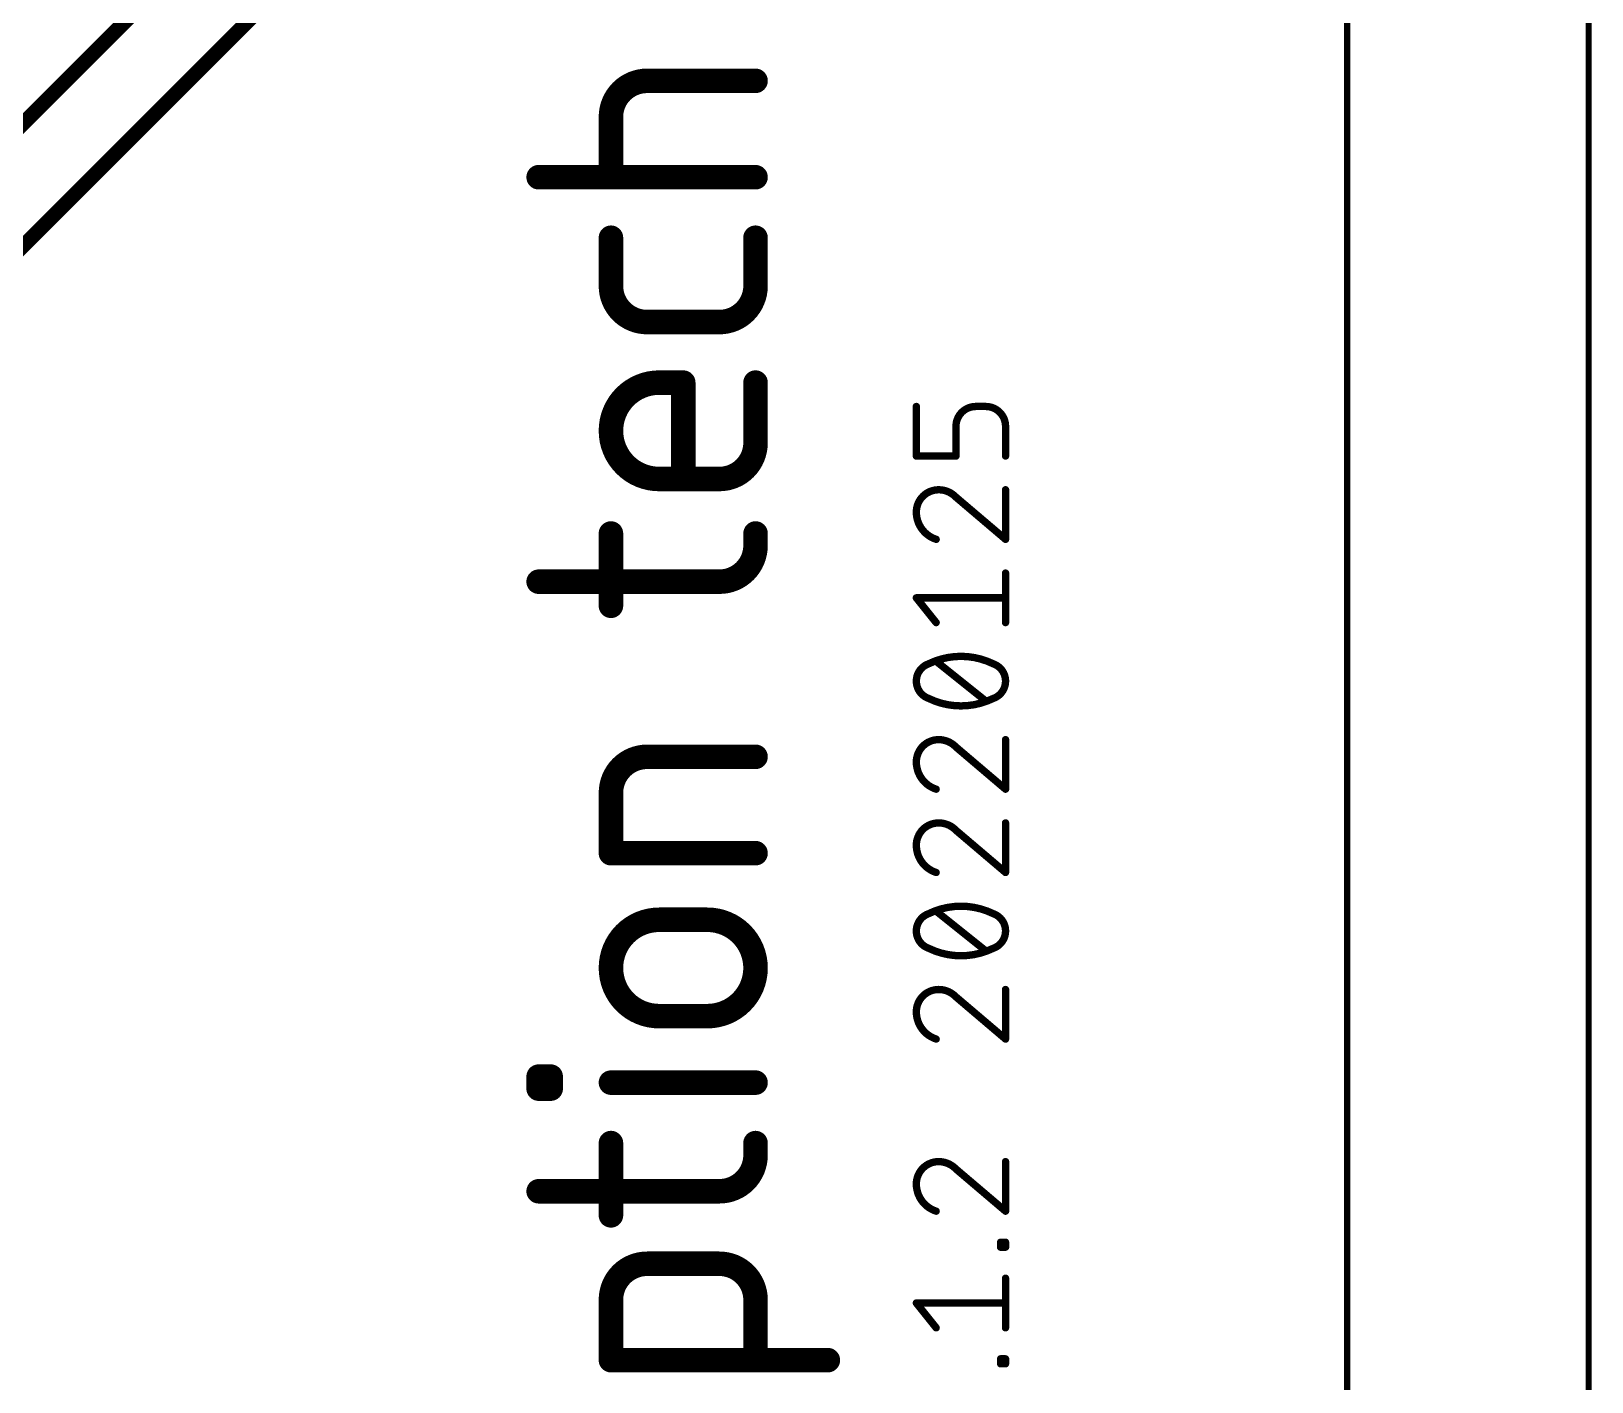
# Model space of a CAD drawing. Extents: x -13 to 157, y -166 to 8.
# Drawn here: x 99.74 to 132.06, y -111.94 to -83.97 of the extents above; entities that cross this region are included whole.
import ezdxf

# ---------------------------------------------------------------- set-up
doc = ezdxf.new("R2010")
doc.units = 0
for name, color, linetype in [('1', 12, 'CONTINUOUS'), ('20', 31, 'CONTINUOUS'), ('29', 253, 'CONTINUOUS'), ('51', 253, 'CONTINUOUS')]:
    doc.layers.add(name, color=color, linetype=linetype)

msp = doc.modelspace()

# ---------------------------------------------------------------- linework, layer by layer
at = {"layer": '1'}
for points, const_width in [([(91.7621, -93.7), (123.3276, -62.1345)], 0.3048), ([(93.1, -94.9), (125.0118, -62.9882)], 0.3048), ([(112.5, -85.0005), (114.746, -85.0005)], 0.508), ([(111.7513, -86.9969), (111.7513, -85.7491)], 0.508), ([(114.746, -86.9969), (110.254, -86.9969)], 0.508), ([(111.7513, -89.2482), (111.7513, -88.2499)], 0.508), ([(114.746, -88.2499), (114.746, -89.2482)], 0.508), ([(113.9973, -89.9968), (112.5, -89.9968)], 0.508), ([(112.7496, -91.2505), (113.2487, -91.2505)], 0.508), ([(113.2487, -91.2505), (113.2487, -93.2469)], 0.508), ([(114.746, -91.2505), (114.746, -92.4982)], 0.508), ([(118.0762, -92.7713), (118.0762, -91.7449)], 0.1524), ([(119.5132, -91.7449), (119.3079, -91.7449)], 0.1524), ([(118.8974, -92.1554), (118.8974, -92.7713)], 0.1524), ([(119.9238, -92.7713), (119.9238, -92.1554)], 0.1524), ([(118.8974, -92.7713), (118.0762, -92.7713)], 0.1524), ([(113.9973, -93.2469), (112.7496, -93.2469)], 0.508), ([(119.9238, -94.4963), (119.9238, -93.4699)], 0.1524), ([(118.8974, -93.6238), (119.9238, -94.4963)], 0.1524), ([(111.7513, -95.8728), (111.7513, -94.3755)], 0.508), ([(114.746, -94.625), (114.746, -94.3755)], 0.508), ([(110.254, -95.3737), (113.9973, -95.3737)], 0.508), ([(119.9238, -96.2213), (119.9238, -95.1949)], 0.1524), ([(118.4868, -96.2213), (118.0762, -95.7081)], 0.1524), ([(118.0762, -95.7081), (119.9238, -95.7081)], 0.1524), ([(119.5132, -97.8437), (118.4868, -97.0225)], 0.1524), ([(119.9238, -99.6713), (119.9238, -98.6449)], 0.1524), ([(112.5, -99.0005), (114.746, -99.0005)], 0.508), ([(118.8974, -98.7988), (119.9238, -99.6713)], 0.1524), ([(111.7513, -100.9969), (111.7513, -99.7491)], 0.508), ([(118.8974, -100.5238), (119.9238, -101.3963)], 0.1524), ([(119.9238, -101.3963), (119.9238, -100.3699)], 0.1524), ([(114.746, -100.9969), (111.7513, -100.9969)], 0.508), ([(112.7496, -102.3755), (113.7478, -102.3755)], 0.508), ([(119.5132, -103.0187), (118.4868, -102.1975)], 0.1524), ([(119.9238, -104.8463), (119.9238, -103.8199)], 0.1524), ([(118.8974, -103.9738), (119.9238, -104.8463)], 0.1524), ([(113.7478, -104.3719), (112.7496, -104.3719)], 0.508), ([(110.254, -105.8735), (110.254, -105.6239)], 0.508), ([(110.254, -105.6239), (110.5036, -105.6239)], 0.508), ([(110.5036, -105.8735), (110.254, -105.8735)], 0.508), ([(110.5036, -105.6239), (110.5036, -105.8735)], 0.508), ([(114.746, -105.7487), (111.7513, -105.7487)], 0.508), ([(111.7513, -108.4978), (111.7513, -107.0005)], 0.508), ([(114.746, -107.25), (114.746, -107.0005)], 0.508), ([(118.8974, -107.5388), (119.9238, -108.4113)], 0.1524), ([(119.9238, -108.4113), (119.9238, -107.3849)], 0.1524), ([(110.254, -107.9987), (113.9973, -107.9987)], 0.508), ([(119.8212, -109.1569), (119.8212, -109.0543)], 0.1524), ([(119.8212, -109.0543), (119.9238, -109.0543)], 0.1524), ([(119.9238, -109.1569), (119.8212, -109.1569)], 0.1524), ([(119.9238, -109.0543), (119.9238, -109.1569)], 0.1524), ([(112.5, -109.5002), (113.9973, -109.5002)], 0.508), ([(119.9238, -110.8263), (119.9238, -109.7999)], 0.1524), ([(111.7513, -111.4966), (111.7513, -110.2489)], 0.508), ([(114.746, -110.2489), (114.746, -111.4966)], 0.508), ([(118.4868, -110.8263), (118.0762, -110.3131)], 0.1524), ([(118.0762, -110.3131), (119.9238, -110.3131)], 0.1524), ([(116.2433, -111.4966), (111.7513, -111.4966)], 0.508), ([(119.8212, -111.5719), (119.8212, -111.4693)], 0.1524), ([(119.8212, -111.4693), (119.9238, -111.4693)], 0.1524), ([(119.9238, -111.5719), (119.8212, -111.5719)], 0.1524), ([(119.9238, -111.4693), (119.9238, -111.5719)], 0.1524)]:
    msp.add_lwpolyline(points, dxfattribs=dict(at, const_width=const_width))
for points, const_width in [([(112.5, -85.0005, 0.4142), (111.7513, -85.7491)], 0.508), ([(112.5, -84.8735, 1), (112.5, -85.1275)], 0.254), ([(112.5, -85.1275, 1), (112.5, -84.8735)], 0.254), ([(114.746, -85.1275, 1), (114.746, -84.8735)], 0.254), ([(111.8783, -85.7491, 1), (111.6243, -85.7491)], 0.254), ([(111.6243, -85.7491, 1), (111.8783, -85.7491)], 0.254), ([(110.254, -86.8699, 1), (110.254, -87.1239)], 0.254), ([(111.6243, -86.9969, 1), (111.8783, -86.9969)], 0.254), ([(114.746, -87.1239, 1), (114.746, -86.8699)], 0.254), ([(111.8783, -88.2499, 1), (111.6243, -88.2499)], 0.254), ([(114.873, -88.2499, 1), (114.619, -88.2499)], 0.254), ([(111.7513, -89.2482, 0.4142), (112.5, -89.9968)], 0.508), ([(111.8783, -89.2482, 1), (111.6243, -89.2482)], 0.254), ([(111.6243, -89.2482, 1), (111.8783, -89.2482)], 0.254), ([(113.9973, -89.9968, 0.4142), (114.746, -89.2482)], 0.508), ([(114.873, -89.2482, 1), (114.619, -89.2482)], 0.254), ([(114.619, -89.2482, 1), (114.873, -89.2482)], 0.254), ([(112.5, -89.8698, 1), (112.5, -90.1238)], 0.254), ([(112.5, -90.1238, 1), (112.5, -89.8698)], 0.254), ([(113.9973, -89.8698, 1), (113.9973, -90.1238)], 0.254), ([(113.9973, -90.1238, 1), (113.9973, -89.8698)], 0.254), ([(112.7496, -91.2505, 1), (112.7496, -93.2469)], 0.508), ([(112.7496, -91.1235, 1), (112.7496, -91.3775)], 0.254), ([(112.7496, -91.3775, 1), (112.7496, -91.1235)], 0.254), ([(113.3757, -91.2505, 1), (113.1217, -91.2505)], 0.254), ([(113.2487, -91.3775, 1), (113.2487, -91.1235)], 0.254), ([(114.873, -91.2505, 1), (114.619, -91.2505)], 0.254), ([(118.1143, -91.7449, 1), (118.0381, -91.7449)], 0.0762), ([(119.3079, -91.7449, 0.4142), (118.8974, -92.1554)], 0.1524), ([(119.3079, -91.7068, 1), (119.3079, -91.783)], 0.0762), ([(119.3079, -91.783, 1), (119.3079, -91.7068)], 0.0762), ([(119.9238, -92.1554, 0.4142), (119.5132, -91.7449)], 0.1524), ([(119.5132, -91.7068, 1), (119.5132, -91.783)], 0.0762), ([(119.5132, -91.783, 1), (119.5132, -91.7068)], 0.0762), ([(118.9355, -92.1554, 1), (118.8593, -92.1554)], 0.0762), ([(119.9619, -92.1554, 1), (119.8857, -92.1554)], 0.0762), ([(113.9973, -93.2469, 0.4142), (114.746, -92.4982)], 0.508), ([(114.873, -92.4982, 1), (114.619, -92.4982)], 0.254), ([(114.619, -92.4982, 1), (114.873, -92.4982)], 0.254), ([(118.8593, -92.1554, 1), (118.9355, -92.1554)], 0.0762), ([(119.8857, -92.1554, 1), (119.9619, -92.1554)], 0.0762), ([(118.0762, -92.7332, 1), (118.0762, -92.8094)], 0.0762), ([(118.0381, -92.7713, 1), (118.1143, -92.7713)], 0.0762), ([(118.8593, -92.7713, 1), (118.9355, -92.7713)], 0.0762), ([(118.8974, -92.8094, 1), (118.8974, -92.7332)], 0.0762), ([(119.8857, -92.7713, 1), (119.9619, -92.7713)], 0.0762), ([(112.7496, -93.1199, 1), (112.7496, -93.3739)], 0.254), ([(112.7496, -93.3739, 1), (112.7496, -93.1199)], 0.254), ([(113.9973, -93.1199, 1), (113.9973, -93.3739)], 0.254), ([(113.9973, -93.3739, 1), (113.9973, -93.1199)], 0.254), ([(113.1217, -93.2469, 1), (113.3757, -93.2469)], 0.254), ([(118.5381, -93.4699, 0.4142), (118.0762, -93.9318)], 0.1524), ([(118.8974, -93.6238, 0.2053), (118.5381, -93.4699)], 0.1524), ([(118.5381, -93.4318, 1), (118.5381, -93.508)], 0.0762), ([(118.5381, -93.508, 1), (118.5381, -93.4318)], 0.0762), ([(119.9619, -93.4699, 1), (119.8857, -93.4699)], 0.0762), ([(118.922, -93.5948, 1), (118.8727, -93.6529)], 0.0762), ([(118.8698, -93.6501, 1), (118.9249, -93.5976)], 0.0762), ([(118.0762, -93.9318, 0.3252), (118.4868, -94.4963)], 0.1524), ([(118.1143, -93.9318, 1), (118.0381, -93.9318)], 0.0762), ([(118.0381, -93.9318, 1), (118.1143, -93.9318)], 0.0762), ([(111.8783, -94.3755, 1), (111.6243, -94.3755)], 0.254), ([(113.9973, -95.3737, 0.4142), (114.746, -94.625)], 0.508), ([(114.873, -94.3755, 1), (114.619, -94.3755)], 0.254), ([(114.873, -94.625, 1), (114.619, -94.625)], 0.254), ([(114.619, -94.625, 1), (114.873, -94.625)], 0.254), ([(118.475, -94.5326, 1), (118.4985, -94.4601)], 0.0762), ([(119.8857, -94.4963, 1), (119.9619, -94.4963)], 0.0762), ([(119.8991, -94.5253, 1), (119.9485, -94.4673)], 0.0762), ([(110.254, -95.2467, 1), (110.254, -95.5007)], 0.254), ([(113.9973, -95.2467, 1), (113.9973, -95.5007)], 0.254), ([(113.9973, -95.5007, 1), (113.9973, -95.2467)], 0.254), ([(119.9619, -95.1949, 1), (119.8857, -95.1949)], 0.0762), ([(118.106, -95.6843, 1), (118.0464, -95.7319)], 0.0762), ([(118.0762, -95.67, 1), (118.0762, -95.7462)], 0.0762), ([(119.9238, -95.7462, 1), (119.9238, -95.67)], 0.0762), ([(111.6243, -95.8728, 1), (111.8783, -95.8728)], 0.254), ([(118.457, -96.2451, 1), (118.5165, -96.1975)], 0.0762), ([(119.8857, -96.2213, 1), (119.9619, -96.2213)], 0.0762), ([(119, -96.9199, 0.1139), (118.3328, -97.0738)], 0.1524), ([(118.5106, -96.9928, 1), (118.463, -97.0523)], 0.0762), ([(119.6672, -97.0738, 0.1139), (119, -96.9199)], 0.1524), ([(119, -96.8818, 1), (119, -96.958)], 0.0762), ([(119, -96.958, 1), (119, -96.8818)], 0.0762), ([(118.3328, -97.0738, 0.3205), (118.0762, -97.4331)], 0.1524), ([(118.3161, -97.0396, 1), (118.3495, -97.1081)], 0.0762), ([(118.3452, -97.1099, 1), (118.3205, -97.0378)], 0.0762), ([(119.6795, -97.0378, 1), (119.6548, -97.1099)], 0.0762), ([(119.9238, -97.4331, 0.3205), (119.6672, -97.0738)], 0.1524), ([(119.6505, -97.1081, 1), (119.6839, -97.0396)], 0.0762), ([(118.0762, -97.4331, 0.3205), (118.3328, -97.7923)], 0.1524), ([(118.1143, -97.4331, 1), (118.0381, -97.4331)], 0.0762), ([(118.0381, -97.4331, 1), (118.1143, -97.4331)], 0.0762), ([(119.6672, -97.7923, 0.3205), (119.9238, -97.4331)], 0.1524), ([(119.9619, -97.4331, 1), (119.8857, -97.4331)], 0.0762), ([(119.8857, -97.4331, 1), (119.9619, -97.4331)], 0.0762), ([(118.3328, -97.7923, 0.1139), (119, -97.9463)], 0.1524), ([(118.3495, -97.7581, 1), (118.3161, -97.8266)], 0.0762), ([(118.3205, -97.8284, 1), (118.3452, -97.7563)], 0.0762), ([(119, -97.9463, 0.1139), (119.6672, -97.7923)], 0.1524), ([(119, -97.9082, 1), (119, -97.9844)], 0.0762), ([(119, -97.9844, 1), (119, -97.9082)], 0.0762), ([(119.4894, -97.8734, 1), (119.537, -97.8139)], 0.0762), ([(119.6548, -97.7563, 1), (119.6795, -97.8284)], 0.0762), ([(119.6839, -97.8266, 1), (119.6505, -97.7581)], 0.0762), ([(118.5381, -98.6449, 0.4142), (118.0762, -99.1068)], 0.1524), ([(118.8974, -98.7988, 0.2053), (118.5381, -98.6449)], 0.1524), ([(118.5381, -98.6068, 1), (118.5381, -98.683)], 0.0762), ([(118.5381, -98.683, 1), (118.5381, -98.6068)], 0.0762), ([(119.9619, -98.6449, 1), (119.8857, -98.6449)], 0.0762), ([(112.5, -99.0005, 0.4142), (111.7513, -99.7491)], 0.508), ([(112.5, -98.8735, 1), (112.5, -99.1275)], 0.254), ([(112.5, -99.1275, 1), (112.5, -98.8735)], 0.254), ([(114.746, -99.1275, 1), (114.746, -98.8735)], 0.254), ([(118.922, -98.7698, 1), (118.8727, -98.8279)], 0.0762), ([(118.8698, -98.8251, 1), (118.9249, -98.7726)], 0.0762), ([(118.0762, -99.1068, 0.3252), (118.4868, -99.6713)], 0.1524), ([(118.1143, -99.1068, 1), (118.0381, -99.1068)], 0.0762), ([(118.0381, -99.1068, 1), (118.1143, -99.1068)], 0.0762), ([(111.8783, -99.7491, 1), (111.6243, -99.7491)], 0.254), ([(111.6243, -99.7491, 1), (111.8783, -99.7491)], 0.254), ([(118.475, -99.7076, 1), (118.4985, -99.6351)], 0.0762), ([(119.8857, -99.6713, 1), (119.9619, -99.6713)], 0.0762), ([(119.8991, -99.7003, 1), (119.9485, -99.6423)], 0.0762), ([(118.5381, -100.3699, 0.4142), (118.0762, -100.8318)], 0.1524), ([(118.8974, -100.5238, 0.2053), (118.5381, -100.3699)], 0.1524), ([(118.5381, -100.3318, 1), (118.5381, -100.408)], 0.0762), ([(118.5381, -100.408, 1), (118.5381, -100.3318)], 0.0762), ([(118.922, -100.4948, 1), (118.8727, -100.5529)], 0.0762), ([(118.8698, -100.5501, 1), (118.9249, -100.4976)], 0.0762), ([(119.9619, -100.3699, 1), (119.8857, -100.3699)], 0.0762), ([(111.7513, -100.8699, 1), (111.7513, -101.1239)], 0.254), ([(114.746, -101.1239, 1), (114.746, -100.8699)], 0.254), ([(118.0762, -100.8318, 0.3252), (118.4868, -101.3963)], 0.1524), ([(118.1143, -100.8318, 1), (118.0381, -100.8318)], 0.0762), ([(118.0381, -100.8318, 1), (118.1143, -100.8318)], 0.0762), ([(111.6243, -100.9969, 1), (111.8783, -100.9969)], 0.254), ([(118.475, -101.4326, 1), (118.4985, -101.3601)], 0.0762), ([(119.8857, -101.3963, 1), (119.9619, -101.3963)], 0.0762), ([(119.8991, -101.4253, 1), (119.9485, -101.3673)], 0.0762), ([(112.7496, -102.3755, 1), (112.7496, -104.3719)], 0.508), ([(112.7496, -102.2485, 1), (112.7496, -102.5025)], 0.254), ([(112.7496, -102.5025, 1), (112.7496, -102.2485)], 0.254), ([(113.7478, -104.3719, 1), (113.7478, -102.3755)], 0.508), ([(113.7478, -102.2485, 1), (113.7478, -102.5025)], 0.254), ([(113.7478, -102.5025, 1), (113.7478, -102.2485)], 0.254), ([(119, -102.0949, 0.1139), (118.3328, -102.2488)], 0.1524), ([(118.5106, -102.1678, 1), (118.463, -102.2273)], 0.0762), ([(119.6672, -102.2488, 0.1139), (119, -102.0949)], 0.1524), ([(119, -102.0568, 1), (119, -102.133)], 0.0762), ([(119, -102.133, 1), (119, -102.0568)], 0.0762), ([(118.3328, -102.2488, 0.3205), (118.0762, -102.6081)], 0.1524), ([(118.3161, -102.2146, 1), (118.3495, -102.2831)], 0.0762), ([(118.3452, -102.2849, 1), (118.3205, -102.2128)], 0.0762), ([(119.6795, -102.2128, 1), (119.6548, -102.2849)], 0.0762), ([(119.9238, -102.6081, 0.3205), (119.6672, -102.2488)], 0.1524), ([(119.6505, -102.2831, 1), (119.6839, -102.2146)], 0.0762), ([(118.0762, -102.6081, 0.3205), (118.3328, -102.9673)], 0.1524), ([(118.1143, -102.6081, 1), (118.0381, -102.6081)], 0.0762), ([(118.0381, -102.6081, 1), (118.1143, -102.6081)], 0.0762), ([(119.6672, -102.9673, 0.3205), (119.9238, -102.6081)], 0.1524), ([(119.9619, -102.6081, 1), (119.8857, -102.6081)], 0.0762), ([(119.8857, -102.6081, 1), (119.9619, -102.6081)], 0.0762), ([(118.3328, -102.9673, 0.1139), (119, -103.1213)], 0.1524), ([(118.3495, -102.9331, 1), (118.3161, -103.0016)], 0.0762), ([(118.3205, -103.0034, 1), (118.3452, -102.9313)], 0.0762), ([(119, -103.1213, 0.1139), (119.6672, -102.9673)], 0.1524), ([(119, -103.0832, 1), (119, -103.1594)], 0.0762), ([(119, -103.1594, 1), (119, -103.0832)], 0.0762), ([(119.4894, -103.0484, 1), (119.537, -102.9889)], 0.0762), ([(119.6548, -102.9313, 1), (119.6795, -103.0034)], 0.0762), ([(119.6839, -103.0016, 1), (119.6505, -102.9331)], 0.0762), ([(118.5381, -103.8199, 0.4142), (118.0762, -104.2818)], 0.1524), ([(118.8974, -103.9738, 0.2053), (118.5381, -103.8199)], 0.1524), ([(118.5381, -103.7818, 1), (118.5381, -103.858)], 0.0762), ([(118.5381, -103.858, 1), (118.5381, -103.7818)], 0.0762), ([(119.9619, -103.8199, 1), (119.8857, -103.8199)], 0.0762), ([(118.922, -103.9448, 1), (118.8727, -104.0029)], 0.0762), ([(118.8698, -104.0001, 1), (118.9249, -103.9476)], 0.0762), ([(112.7496, -104.2449, 1), (112.7496, -104.4989)], 0.254), ([(112.7496, -104.4989, 1), (112.7496, -104.2449)], 0.254), ([(113.7478, -104.2449, 1), (113.7478, -104.4989)], 0.254), ([(113.7478, -104.4989, 1), (113.7478, -104.2449)], 0.254), ([(118.0762, -104.2818, 0.3252), (118.4868, -104.8463)], 0.1524), ([(118.1143, -104.2818, 1), (118.0381, -104.2818)], 0.0762), ([(118.0381, -104.2818, 1), (118.1143, -104.2818)], 0.0762), ([(118.475, -104.8826, 1), (118.4985, -104.8101)], 0.0762), ([(119.8857, -104.8463, 1), (119.9619, -104.8463)], 0.0762), ([(119.8991, -104.8753, 1), (119.9485, -104.8173)], 0.0762), ([(110.381, -105.6239, 1), (110.127, -105.6239)], 0.254), ([(110.254, -105.4969, 1), (110.254, -105.7509)], 0.254), ([(110.254, -105.7465, 1), (110.254, -106.0005)], 0.254), ([(110.6306, -105.6239, 1), (110.3766, -105.6239)], 0.254), ([(110.5036, -105.7509, 1), (110.5036, -105.4969)], 0.254), ([(110.5036, -106.0005, 1), (110.5036, -105.7465)], 0.254), ([(111.7513, -105.6217, 1), (111.7513, -105.8757)], 0.254), ([(114.746, -105.8757, 1), (114.746, -105.6217)], 0.254), ([(110.127, -105.8735, 1), (110.381, -105.8735)], 0.254), ([(110.3766, -105.8735, 1), (110.6306, -105.8735)], 0.254), ([(111.8783, -107.0005, 1), (111.6243, -107.0005)], 0.254), ([(114.873, -107.0005, 1), (114.619, -107.0005)], 0.254), ([(113.9973, -107.9987, 0.4142), (114.746, -107.25)], 0.508), ([(114.873, -107.25, 1), (114.619, -107.25)], 0.254), ([(114.619, -107.25, 1), (114.873, -107.25)], 0.254), ([(118.5381, -107.3849, 0.4142), (118.0762, -107.8468)], 0.1524), ([(118.8974, -107.5388, 0.2053), (118.5381, -107.3849)], 0.1524), ([(118.5381, -107.3468, 1), (118.5381, -107.423)], 0.0762), ([(118.5381, -107.423, 1), (118.5381, -107.3468)], 0.0762), ([(118.922, -107.5098, 1), (118.8727, -107.5679)], 0.0762), ([(118.8698, -107.5651, 1), (118.9249, -107.5126)], 0.0762), ([(119.9619, -107.3849, 1), (119.8857, -107.3849)], 0.0762), ([(110.254, -107.8717, 1), (110.254, -108.1257)], 0.254), ([(113.9973, -107.8717, 1), (113.9973, -108.1257)], 0.254), ([(113.9973, -108.1257, 1), (113.9973, -107.8717)], 0.254), ([(118.0762, -107.8468, 0.3252), (118.4868, -108.4113)], 0.1524), ([(118.1143, -107.8468, 1), (118.0381, -107.8468)], 0.0762), ([(118.0381, -107.8468, 1), (118.1143, -107.8468)], 0.0762), ([(111.6243, -108.4978, 1), (111.8783, -108.4978)], 0.254), ([(118.475, -108.4476, 1), (118.4985, -108.3751)], 0.0762), ([(119.8857, -108.4113, 1), (119.9619, -108.4113)], 0.0762), ([(119.8991, -108.4403, 1), (119.9485, -108.3823)], 0.0762), ([(119.8593, -109.0543, 1), (119.7831, -109.0543)], 0.0762), ([(119.8212, -109.0162, 1), (119.8212, -109.0924)], 0.0762), ([(119.8212, -109.1188, 1), (119.8212, -109.195)], 0.0762), ([(119.7831, -109.1569, 1), (119.8593, -109.1569)], 0.0762), ([(119.9619, -109.0543, 1), (119.8857, -109.0543)], 0.0762), ([(119.8857, -109.1569, 1), (119.9619, -109.1569)], 0.0762), ([(119.9238, -109.0924, 1), (119.9238, -109.0162)], 0.0762), ([(119.9238, -109.195, 1), (119.9238, -109.1188)], 0.0762), ([(112.5, -109.5002, 0.4142), (111.7513, -110.2489)], 0.508), ([(112.5, -109.3732, 1), (112.5, -109.6272)], 0.254), ([(112.5, -109.6272, 1), (112.5, -109.3732)], 0.254), ([(114.746, -110.2489, 0.4142), (113.9973, -109.5002)], 0.508), ([(113.9973, -109.3732, 1), (113.9973, -109.6272)], 0.254), ([(113.9973, -109.6272, 1), (113.9973, -109.3732)], 0.254), ([(119.9619, -109.7999, 1), (119.8857, -109.7999)], 0.0762), ([(111.8783, -110.2489, 1), (111.6243, -110.2489)], 0.254), ([(111.6243, -110.2489, 1), (111.8783, -110.2489)], 0.254), ([(114.873, -110.2489, 1), (114.619, -110.2489)], 0.254), ([(114.619, -110.2489, 1), (114.873, -110.2489)], 0.254), ([(118.106, -110.2893, 1), (118.0464, -110.3369)], 0.0762), ([(118.0762, -110.275, 1), (118.0762, -110.3512)], 0.0762), ([(119.9238, -110.3512, 1), (119.9238, -110.275)], 0.0762), ([(118.457, -110.8501, 1), (118.5165, -110.8025)], 0.0762), ([(119.8857, -110.8263, 1), (119.9619, -110.8263)], 0.0762), ([(111.7513, -111.3696, 1), (111.7513, -111.6236)], 0.254), ([(111.6243, -111.4966, 1), (111.8783, -111.4966)], 0.254), ([(114.619, -111.4966, 1), (114.873, -111.4966)], 0.254), ([(116.2433, -111.6236, 1), (116.2433, -111.3696)], 0.254), ([(119.8593, -111.4693, 1), (119.7831, -111.4693)], 0.0762), ([(119.8212, -111.4312, 1), (119.8212, -111.5074)], 0.0762), ([(119.8212, -111.5338, 1), (119.8212, -111.61)], 0.0762), ([(119.9619, -111.4693, 1), (119.8857, -111.4693)], 0.0762), ([(119.9238, -111.5074, 1), (119.9238, -111.4312)], 0.0762), ([(119.9238, -111.61, 1), (119.9238, -111.5338)], 0.0762), ([(119.7831, -111.5719, 1), (119.8593, -111.5719)], 0.0762), ([(119.8857, -111.5719, 1), (119.9619, -111.5719)], 0.0762)]:
    msp.add_lwpolyline(points, format="xyb", dxfattribs=dict(at, const_width=const_width))
at = {"layer": '20'}
msp.add_line((132, -132), (132, 0), dxfattribs=at)
at = {"layer": '29'}
for points, const_width in [([(112.5, -85.0005, 0.4142), (111.7513, -85.7491)], 0.508), ([(112.5, -84.8735, 1), (112.5, -85.1275)], 0.254), ([(112.5, -85.1275, 1), (112.5, -84.8735)], 0.254), ([(114.746, -85.1275, 1), (114.746, -84.8735)], 0.254), ([(111.8783, -85.7491, 1), (111.6243, -85.7491)], 0.254), ([(111.6243, -85.7491, 1), (111.8783, -85.7491)], 0.254), ([(110.254, -86.8699, 1), (110.254, -87.1239)], 0.254), ([(111.6243, -86.9969, 1), (111.8783, -86.9969)], 0.254), ([(114.746, -87.1239, 1), (114.746, -86.8699)], 0.254), ([(111.8783, -88.2499, 1), (111.6243, -88.2499)], 0.254), ([(114.873, -88.2499, 1), (114.619, -88.2499)], 0.254), ([(111.7513, -89.2482, 0.4142), (112.5, -89.9968)], 0.508), ([(111.8783, -89.2482, 1), (111.6243, -89.2482)], 0.254), ([(111.6243, -89.2482, 1), (111.8783, -89.2482)], 0.254), ([(113.9973, -89.9968, 0.4142), (114.746, -89.2482)], 0.508), ([(114.873, -89.2482, 1), (114.619, -89.2482)], 0.254), ([(114.619, -89.2482, 1), (114.873, -89.2482)], 0.254), ([(112.5, -89.8698, 1), (112.5, -90.1238)], 0.254), ([(112.5, -90.1238, 1), (112.5, -89.8698)], 0.254), ([(113.9973, -89.8698, 1), (113.9973, -90.1238)], 0.254), ([(113.9973, -90.1238, 1), (113.9973, -89.8698)], 0.254), ([(112.7496, -91.2505, 1), (112.7496, -93.2469)], 0.508), ([(112.7496, -91.1235, 1), (112.7496, -91.3775)], 0.254), ([(112.7496, -91.3775, 1), (112.7496, -91.1235)], 0.254), ([(113.3757, -91.2505, 1), (113.1217, -91.2505)], 0.254), ([(113.2487, -91.3775, 1), (113.2487, -91.1235)], 0.254), ([(114.873, -91.2505, 1), (114.619, -91.2505)], 0.254), ([(118.1143, -91.7449, 1), (118.0381, -91.7449)], 0.0762), ([(119.3079, -91.7449, 0.4142), (118.8974, -92.1554)], 0.1524), ([(119.3079, -91.7068, 1), (119.3079, -91.783)], 0.0762), ([(119.3079, -91.783, 1), (119.3079, -91.7068)], 0.0762), ([(119.9238, -92.1554, 0.4142), (119.5132, -91.7449)], 0.1524), ([(119.5132, -91.7068, 1), (119.5132, -91.783)], 0.0762), ([(119.5132, -91.783, 1), (119.5132, -91.7068)], 0.0762), ([(118.9355, -92.1554, 1), (118.8593, -92.1554)], 0.0762), ([(119.9619, -92.1554, 1), (119.8857, -92.1554)], 0.0762), ([(113.9973, -93.2469, 0.4142), (114.746, -92.4982)], 0.508), ([(114.873, -92.4982, 1), (114.619, -92.4982)], 0.254), ([(114.619, -92.4982, 1), (114.873, -92.4982)], 0.254), ([(118.8593, -92.1554, 1), (118.9355, -92.1554)], 0.0762), ([(119.8857, -92.1554, 1), (119.9619, -92.1554)], 0.0762), ([(118.0762, -92.7332, 1), (118.0762, -92.8094)], 0.0762), ([(118.0381, -92.7713, 1), (118.1143, -92.7713)], 0.0762), ([(118.8593, -92.7713, 1), (118.9355, -92.7713)], 0.0762), ([(118.8974, -92.8094, 1), (118.8974, -92.7332)], 0.0762), ([(119.8857, -92.7713, 1), (119.9619, -92.7713)], 0.0762), ([(112.7496, -93.1199, 1), (112.7496, -93.3739)], 0.254), ([(112.7496, -93.3739, 1), (112.7496, -93.1199)], 0.254), ([(113.9973, -93.1199, 1), (113.9973, -93.3739)], 0.254), ([(113.9973, -93.3739, 1), (113.9973, -93.1199)], 0.254), ([(113.1217, -93.2469, 1), (113.3757, -93.2469)], 0.254), ([(118.5381, -93.4699, 0.4142), (118.0762, -93.9318)], 0.1524), ([(118.8974, -93.6238, 0.2053), (118.5381, -93.4699)], 0.1524), ([(118.5381, -93.4318, 1), (118.5381, -93.508)], 0.0762), ([(118.5381, -93.508, 1), (118.5381, -93.4318)], 0.0762), ([(119.9619, -93.4699, 1), (119.8857, -93.4699)], 0.0762), ([(118.922, -93.5948, 1), (118.8727, -93.6529)], 0.0762), ([(118.8698, -93.6501, 1), (118.9249, -93.5976)], 0.0762), ([(118.0762, -93.9318, 0.3252), (118.4868, -94.4963)], 0.1524), ([(118.1143, -93.9318, 1), (118.0381, -93.9318)], 0.0762), ([(118.0381, -93.9318, 1), (118.1143, -93.9318)], 0.0762), ([(111.8783, -94.3755, 1), (111.6243, -94.3755)], 0.254), ([(113.9973, -95.3737, 0.4142), (114.746, -94.625)], 0.508), ([(114.873, -94.3755, 1), (114.619, -94.3755)], 0.254), ([(114.873, -94.625, 1), (114.619, -94.625)], 0.254), ([(114.619, -94.625, 1), (114.873, -94.625)], 0.254), ([(118.475, -94.5326, 1), (118.4985, -94.4601)], 0.0762), ([(119.8857, -94.4963, 1), (119.9619, -94.4963)], 0.0762), ([(119.8991, -94.5253, 1), (119.9485, -94.4673)], 0.0762), ([(110.254, -95.2467, 1), (110.254, -95.5007)], 0.254), ([(113.9973, -95.2467, 1), (113.9973, -95.5007)], 0.254), ([(113.9973, -95.5007, 1), (113.9973, -95.2467)], 0.254), ([(119.9619, -95.1949, 1), (119.8857, -95.1949)], 0.0762), ([(118.106, -95.6843, 1), (118.0464, -95.7319)], 0.0762), ([(118.0762, -95.67, 1), (118.0762, -95.7462)], 0.0762), ([(119.9238, -95.7462, 1), (119.9238, -95.67)], 0.0762), ([(111.6243, -95.8728, 1), (111.8783, -95.8728)], 0.254), ([(118.457, -96.2451, 1), (118.5165, -96.1975)], 0.0762), ([(119.8857, -96.2213, 1), (119.9619, -96.2213)], 0.0762), ([(119, -96.9199, 0.1139), (118.3328, -97.0738)], 0.1524), ([(118.5106, -96.9928, 1), (118.463, -97.0523)], 0.0762), ([(119.6672, -97.0738, 0.1139), (119, -96.9199)], 0.1524), ([(119, -96.8818, 1), (119, -96.958)], 0.0762), ([(119, -96.958, 1), (119, -96.8818)], 0.0762), ([(118.3328, -97.0738, 0.3205), (118.0762, -97.4331)], 0.1524), ([(118.3161, -97.0396, 1), (118.3495, -97.1081)], 0.0762), ([(118.3452, -97.1099, 1), (118.3205, -97.0378)], 0.0762), ([(119.6795, -97.0378, 1), (119.6548, -97.1099)], 0.0762), ([(119.9238, -97.4331, 0.3205), (119.6672, -97.0738)], 0.1524), ([(119.6505, -97.1081, 1), (119.6839, -97.0396)], 0.0762), ([(118.0762, -97.4331, 0.3205), (118.3328, -97.7923)], 0.1524), ([(118.1143, -97.4331, 1), (118.0381, -97.4331)], 0.0762), ([(118.0381, -97.4331, 1), (118.1143, -97.4331)], 0.0762), ([(119.6672, -97.7923, 0.3205), (119.9238, -97.4331)], 0.1524), ([(119.9619, -97.4331, 1), (119.8857, -97.4331)], 0.0762), ([(119.8857, -97.4331, 1), (119.9619, -97.4331)], 0.0762), ([(118.3328, -97.7923, 0.1139), (119, -97.9463)], 0.1524), ([(118.3495, -97.7581, 1), (118.3161, -97.8266)], 0.0762), ([(118.3205, -97.8284, 1), (118.3452, -97.7563)], 0.0762), ([(119, -97.9463, 0.1139), (119.6672, -97.7923)], 0.1524), ([(119, -97.9082, 1), (119, -97.9844)], 0.0762), ([(119, -97.9844, 1), (119, -97.9082)], 0.0762), ([(119.4894, -97.8734, 1), (119.537, -97.8139)], 0.0762), ([(119.6548, -97.7563, 1), (119.6795, -97.8284)], 0.0762), ([(119.6839, -97.8266, 1), (119.6505, -97.7581)], 0.0762), ([(118.5381, -98.6449, 0.4142), (118.0762, -99.1068)], 0.1524), ([(118.8974, -98.7988, 0.2053), (118.5381, -98.6449)], 0.1524), ([(118.5381, -98.6068, 1), (118.5381, -98.683)], 0.0762), ([(118.5381, -98.683, 1), (118.5381, -98.6068)], 0.0762), ([(119.9619, -98.6449, 1), (119.8857, -98.6449)], 0.0762), ([(112.5, -99.0005, 0.4142), (111.7513, -99.7491)], 0.508), ([(112.5, -98.8735, 1), (112.5, -99.1275)], 0.254), ([(112.5, -99.1275, 1), (112.5, -98.8735)], 0.254), ([(114.746, -99.1275, 1), (114.746, -98.8735)], 0.254), ([(118.922, -98.7698, 1), (118.8727, -98.8279)], 0.0762), ([(118.8698, -98.8251, 1), (118.9249, -98.7726)], 0.0762), ([(118.0762, -99.1068, 0.3252), (118.4868, -99.6713)], 0.1524), ([(118.1143, -99.1068, 1), (118.0381, -99.1068)], 0.0762), ([(118.0381, -99.1068, 1), (118.1143, -99.1068)], 0.0762), ([(111.8783, -99.7491, 1), (111.6243, -99.7491)], 0.254), ([(111.6243, -99.7491, 1), (111.8783, -99.7491)], 0.254), ([(118.475, -99.7076, 1), (118.4985, -99.6351)], 0.0762), ([(119.8857, -99.6713, 1), (119.9619, -99.6713)], 0.0762), ([(119.8991, -99.7003, 1), (119.9485, -99.6423)], 0.0762), ([(118.5381, -100.3699, 0.4142), (118.0762, -100.8318)], 0.1524), ([(118.8974, -100.5238, 0.2053), (118.5381, -100.3699)], 0.1524), ([(118.5381, -100.3318, 1), (118.5381, -100.408)], 0.0762), ([(118.5381, -100.408, 1), (118.5381, -100.3318)], 0.0762), ([(118.922, -100.4948, 1), (118.8727, -100.5529)], 0.0762), ([(118.8698, -100.5501, 1), (118.9249, -100.4976)], 0.0762), ([(119.9619, -100.3699, 1), (119.8857, -100.3699)], 0.0762), ([(111.7513, -100.8699, 1), (111.7513, -101.1239)], 0.254), ([(114.746, -101.1239, 1), (114.746, -100.8699)], 0.254), ([(118.0762, -100.8318, 0.3252), (118.4868, -101.3963)], 0.1524), ([(118.1143, -100.8318, 1), (118.0381, -100.8318)], 0.0762), ([(118.0381, -100.8318, 1), (118.1143, -100.8318)], 0.0762), ([(111.6243, -100.9969, 1), (111.8783, -100.9969)], 0.254), ([(118.475, -101.4326, 1), (118.4985, -101.3601)], 0.0762), ([(119.8857, -101.3963, 1), (119.9619, -101.3963)], 0.0762), ([(119.8991, -101.4253, 1), (119.9485, -101.3673)], 0.0762), ([(112.7496, -102.3755, 1), (112.7496, -104.3719)], 0.508), ([(112.7496, -102.2485, 1), (112.7496, -102.5025)], 0.254), ([(112.7496, -102.5025, 1), (112.7496, -102.2485)], 0.254), ([(113.7478, -104.3719, 1), (113.7478, -102.3755)], 0.508), ([(113.7478, -102.2485, 1), (113.7478, -102.5025)], 0.254), ([(113.7478, -102.5025, 1), (113.7478, -102.2485)], 0.254), ([(119, -102.0949, 0.1139), (118.3328, -102.2488)], 0.1524), ([(118.5106, -102.1678, 1), (118.463, -102.2273)], 0.0762), ([(119.6672, -102.2488, 0.1139), (119, -102.0949)], 0.1524), ([(119, -102.0568, 1), (119, -102.133)], 0.0762), ([(119, -102.133, 1), (119, -102.0568)], 0.0762), ([(118.3328, -102.2488, 0.3205), (118.0762, -102.6081)], 0.1524), ([(118.3161, -102.2146, 1), (118.3495, -102.2831)], 0.0762), ([(118.3452, -102.2849, 1), (118.3205, -102.2128)], 0.0762), ([(119.6795, -102.2128, 1), (119.6548, -102.2849)], 0.0762), ([(119.9238, -102.6081, 0.3205), (119.6672, -102.2488)], 0.1524), ([(119.6505, -102.2831, 1), (119.6839, -102.2146)], 0.0762), ([(118.0762, -102.6081, 0.3205), (118.3328, -102.9673)], 0.1524), ([(118.1143, -102.6081, 1), (118.0381, -102.6081)], 0.0762), ([(118.0381, -102.6081, 1), (118.1143, -102.6081)], 0.0762), ([(119.6672, -102.9673, 0.3205), (119.9238, -102.6081)], 0.1524), ([(119.9619, -102.6081, 1), (119.8857, -102.6081)], 0.0762), ([(119.8857, -102.6081, 1), (119.9619, -102.6081)], 0.0762), ([(118.3328, -102.9673, 0.1139), (119, -103.1213)], 0.1524), ([(118.3495, -102.9331, 1), (118.3161, -103.0016)], 0.0762), ([(118.3205, -103.0034, 1), (118.3452, -102.9313)], 0.0762), ([(119, -103.1213, 0.1139), (119.6672, -102.9673)], 0.1524), ([(119, -103.0832, 1), (119, -103.1594)], 0.0762), ([(119, -103.1594, 1), (119, -103.0832)], 0.0762), ([(119.4894, -103.0484, 1), (119.537, -102.9889)], 0.0762), ([(119.6548, -102.9313, 1), (119.6795, -103.0034)], 0.0762), ([(119.6839, -103.0016, 1), (119.6505, -102.9331)], 0.0762), ([(118.5381, -103.8199, 0.4142), (118.0762, -104.2818)], 0.1524), ([(118.8974, -103.9738, 0.2053), (118.5381, -103.8199)], 0.1524), ([(118.5381, -103.7818, 1), (118.5381, -103.858)], 0.0762), ([(118.5381, -103.858, 1), (118.5381, -103.7818)], 0.0762), ([(119.9619, -103.8199, 1), (119.8857, -103.8199)], 0.0762), ([(118.922, -103.9448, 1), (118.8727, -104.0029)], 0.0762), ([(118.8698, -104.0001, 1), (118.9249, -103.9476)], 0.0762), ([(112.7496, -104.2449, 1), (112.7496, -104.4989)], 0.254), ([(112.7496, -104.4989, 1), (112.7496, -104.2449)], 0.254), ([(113.7478, -104.2449, 1), (113.7478, -104.4989)], 0.254), ([(113.7478, -104.4989, 1), (113.7478, -104.2449)], 0.254), ([(118.0762, -104.2818, 0.3252), (118.4868, -104.8463)], 0.1524), ([(118.1143, -104.2818, 1), (118.0381, -104.2818)], 0.0762), ([(118.0381, -104.2818, 1), (118.1143, -104.2818)], 0.0762), ([(118.475, -104.8826, 1), (118.4985, -104.8101)], 0.0762), ([(119.8857, -104.8463, 1), (119.9619, -104.8463)], 0.0762), ([(119.8991, -104.8753, 1), (119.9485, -104.8173)], 0.0762), ([(110.381, -105.6239, 1), (110.127, -105.6239)], 0.254), ([(110.254, -105.4969, 1), (110.254, -105.7509)], 0.254), ([(110.254, -105.7465, 1), (110.254, -106.0005)], 0.254), ([(110.6306, -105.6239, 1), (110.3766, -105.6239)], 0.254), ([(110.5036, -105.7509, 1), (110.5036, -105.4969)], 0.254), ([(110.5036, -106.0005, 1), (110.5036, -105.7465)], 0.254), ([(111.7513, -105.6217, 1), (111.7513, -105.8757)], 0.254), ([(114.746, -105.8757, 1), (114.746, -105.6217)], 0.254), ([(110.127, -105.8735, 1), (110.381, -105.8735)], 0.254), ([(110.3766, -105.8735, 1), (110.6306, -105.8735)], 0.254), ([(111.8783, -107.0005, 1), (111.6243, -107.0005)], 0.254), ([(114.873, -107.0005, 1), (114.619, -107.0005)], 0.254), ([(113.9973, -107.9987, 0.4142), (114.746, -107.25)], 0.508), ([(114.873, -107.25, 1), (114.619, -107.25)], 0.254), ([(114.619, -107.25, 1), (114.873, -107.25)], 0.254), ([(118.5381, -107.3849, 0.4142), (118.0762, -107.8468)], 0.1524), ([(118.8974, -107.5388, 0.2053), (118.5381, -107.3849)], 0.1524), ([(118.5381, -107.3468, 1), (118.5381, -107.423)], 0.0762), ([(118.5381, -107.423, 1), (118.5381, -107.3468)], 0.0762), ([(118.922, -107.5098, 1), (118.8727, -107.5679)], 0.0762), ([(118.8698, -107.5651, 1), (118.9249, -107.5126)], 0.0762), ([(119.9619, -107.3849, 1), (119.8857, -107.3849)], 0.0762), ([(110.254, -107.8717, 1), (110.254, -108.1257)], 0.254), ([(113.9973, -107.8717, 1), (113.9973, -108.1257)], 0.254), ([(113.9973, -108.1257, 1), (113.9973, -107.8717)], 0.254), ([(118.0762, -107.8468, 0.3252), (118.4868, -108.4113)], 0.1524), ([(118.1143, -107.8468, 1), (118.0381, -107.8468)], 0.0762), ([(118.0381, -107.8468, 1), (118.1143, -107.8468)], 0.0762), ([(111.6243, -108.4978, 1), (111.8783, -108.4978)], 0.254), ([(118.475, -108.4476, 1), (118.4985, -108.3751)], 0.0762), ([(119.8857, -108.4113, 1), (119.9619, -108.4113)], 0.0762), ([(119.8991, -108.4403, 1), (119.9485, -108.3823)], 0.0762), ([(119.8593, -109.0543, 1), (119.7831, -109.0543)], 0.0762), ([(119.8212, -109.0162, 1), (119.8212, -109.0924)], 0.0762), ([(119.8212, -109.1188, 1), (119.8212, -109.195)], 0.0762), ([(119.7831, -109.1569, 1), (119.8593, -109.1569)], 0.0762), ([(119.9619, -109.0543, 1), (119.8857, -109.0543)], 0.0762), ([(119.8857, -109.1569, 1), (119.9619, -109.1569)], 0.0762), ([(119.9238, -109.0924, 1), (119.9238, -109.0162)], 0.0762), ([(119.9238, -109.195, 1), (119.9238, -109.1188)], 0.0762), ([(112.5, -109.5002, 0.4142), (111.7513, -110.2489)], 0.508), ([(112.5, -109.3732, 1), (112.5, -109.6272)], 0.254), ([(112.5, -109.6272, 1), (112.5, -109.3732)], 0.254), ([(114.746, -110.2489, 0.4142), (113.9973, -109.5002)], 0.508), ([(113.9973, -109.3732, 1), (113.9973, -109.6272)], 0.254), ([(113.9973, -109.6272, 1), (113.9973, -109.3732)], 0.254), ([(119.9619, -109.7999, 1), (119.8857, -109.7999)], 0.0762), ([(111.8783, -110.2489, 1), (111.6243, -110.2489)], 0.254), ([(111.6243, -110.2489, 1), (111.8783, -110.2489)], 0.254), ([(114.873, -110.2489, 1), (114.619, -110.2489)], 0.254), ([(114.619, -110.2489, 1), (114.873, -110.2489)], 0.254), ([(118.106, -110.2893, 1), (118.0464, -110.3369)], 0.0762), ([(118.0762, -110.275, 1), (118.0762, -110.3512)], 0.0762), ([(119.9238, -110.3512, 1), (119.9238, -110.275)], 0.0762), ([(118.457, -110.8501, 1), (118.5165, -110.8025)], 0.0762), ([(119.8857, -110.8263, 1), (119.9619, -110.8263)], 0.0762), ([(111.7513, -111.3696, 1), (111.7513, -111.6236)], 0.254), ([(111.6243, -111.4966, 1), (111.8783, -111.4966)], 0.254), ([(114.619, -111.4966, 1), (114.873, -111.4966)], 0.254), ([(116.2433, -111.6236, 1), (116.2433, -111.3696)], 0.254), ([(119.8593, -111.4693, 1), (119.7831, -111.4693)], 0.0762), ([(119.8212, -111.4312, 1), (119.8212, -111.5074)], 0.0762), ([(119.8212, -111.5338, 1), (119.8212, -111.61)], 0.0762), ([(119.9619, -111.4693, 1), (119.8857, -111.4693)], 0.0762), ([(119.9238, -111.5074, 1), (119.9238, -111.4312)], 0.0762), ([(119.9238, -111.61, 1), (119.9238, -111.5338)], 0.0762), ([(119.7831, -111.5719, 1), (119.8593, -111.5719)], 0.0762), ([(119.8857, -111.5719, 1), (119.9619, -111.5719)], 0.0762)]:
    msp.add_lwpolyline(points, format="xyb", dxfattribs=dict(at, const_width=const_width))
for points, const_width in [([(112.5, -85.0005), (114.746, -85.0005)], 0.508), ([(111.7513, -86.9969), (111.7513, -85.7491)], 0.508), ([(114.746, -86.9969), (110.254, -86.9969)], 0.508), ([(111.7513, -89.2482), (111.7513, -88.2499)], 0.508), ([(114.746, -88.2499), (114.746, -89.2482)], 0.508), ([(113.9973, -89.9968), (112.5, -89.9968)], 0.508), ([(112.7496, -91.2505), (113.2487, -91.2505)], 0.508), ([(113.2487, -91.2505), (113.2487, -93.2469)], 0.508), ([(114.746, -91.2505), (114.746, -92.4982)], 0.508), ([(118.0762, -92.7713), (118.0762, -91.7449)], 0.1524), ([(119.5132, -91.7449), (119.3079, -91.7449)], 0.1524), ([(118.8974, -92.1554), (118.8974, -92.7713)], 0.1524), ([(119.9238, -92.7713), (119.9238, -92.1554)], 0.1524), ([(118.8974, -92.7713), (118.0762, -92.7713)], 0.1524), ([(113.9973, -93.2469), (112.7496, -93.2469)], 0.508), ([(119.9238, -94.4963), (119.9238, -93.4699)], 0.1524), ([(118.8974, -93.6238), (119.9238, -94.4963)], 0.1524), ([(111.7513, -95.8728), (111.7513, -94.3755)], 0.508), ([(114.746, -94.625), (114.746, -94.3755)], 0.508), ([(110.254, -95.3737), (113.9973, -95.3737)], 0.508), ([(119.9238, -96.2213), (119.9238, -95.1949)], 0.1524), ([(118.4868, -96.2213), (118.0762, -95.7081)], 0.1524), ([(118.0762, -95.7081), (119.9238, -95.7081)], 0.1524), ([(119.5132, -97.8437), (118.4868, -97.0225)], 0.1524), ([(119.9238, -99.6713), (119.9238, -98.6449)], 0.1524), ([(112.5, -99.0005), (114.746, -99.0005)], 0.508), ([(118.8974, -98.7988), (119.9238, -99.6713)], 0.1524), ([(111.7513, -100.9969), (111.7513, -99.7491)], 0.508), ([(118.8974, -100.5238), (119.9238, -101.3963)], 0.1524), ([(119.9238, -101.3963), (119.9238, -100.3699)], 0.1524), ([(114.746, -100.9969), (111.7513, -100.9969)], 0.508), ([(112.7496, -102.3755), (113.7478, -102.3755)], 0.508), ([(119.5132, -103.0187), (118.4868, -102.1975)], 0.1524), ([(119.9238, -104.8463), (119.9238, -103.8199)], 0.1524), ([(118.8974, -103.9738), (119.9238, -104.8463)], 0.1524), ([(113.7478, -104.3719), (112.7496, -104.3719)], 0.508), ([(110.254, -105.8735), (110.254, -105.6239)], 0.508), ([(110.254, -105.6239), (110.5036, -105.6239)], 0.508), ([(110.5036, -105.8735), (110.254, -105.8735)], 0.508), ([(110.5036, -105.6239), (110.5036, -105.8735)], 0.508), ([(114.746, -105.7487), (111.7513, -105.7487)], 0.508), ([(111.7513, -108.4978), (111.7513, -107.0005)], 0.508), ([(114.746, -107.25), (114.746, -107.0005)], 0.508), ([(118.8974, -107.5388), (119.9238, -108.4113)], 0.1524), ([(119.9238, -108.4113), (119.9238, -107.3849)], 0.1524), ([(110.254, -107.9987), (113.9973, -107.9987)], 0.508), ([(119.8212, -109.1569), (119.8212, -109.0543)], 0.1524), ([(119.8212, -109.0543), (119.9238, -109.0543)], 0.1524), ([(119.9238, -109.1569), (119.8212, -109.1569)], 0.1524), ([(119.9238, -109.0543), (119.9238, -109.1569)], 0.1524), ([(112.5, -109.5002), (113.9973, -109.5002)], 0.508), ([(119.9238, -110.8263), (119.9238, -109.7999)], 0.1524), ([(111.7513, -111.4966), (111.7513, -110.2489)], 0.508), ([(114.746, -110.2489), (114.746, -111.4966)], 0.508), ([(118.4868, -110.8263), (118.0762, -110.3131)], 0.1524), ([(118.0762, -110.3131), (119.9238, -110.3131)], 0.1524), ([(116.2433, -111.4966), (111.7513, -111.4966)], 0.508), ([(119.8212, -111.5719), (119.8212, -111.4693)], 0.1524), ([(119.8212, -111.4693), (119.9238, -111.4693)], 0.1524), ([(119.9238, -111.5719), (119.8212, -111.5719)], 0.1524), ([(119.9238, -111.4693), (119.9238, -111.5719)], 0.1524)]:
    msp.add_lwpolyline(points, dxfattribs=dict(at, const_width=const_width))
at = {"layer": '51', "const_width": 0.13}
for points in [[(127, 0), (127, -151.81)], [(132, 0), (132, -151.81)]]:
    msp.add_lwpolyline(points, dxfattribs=at)

doc.saveas('drawing.dxf')
